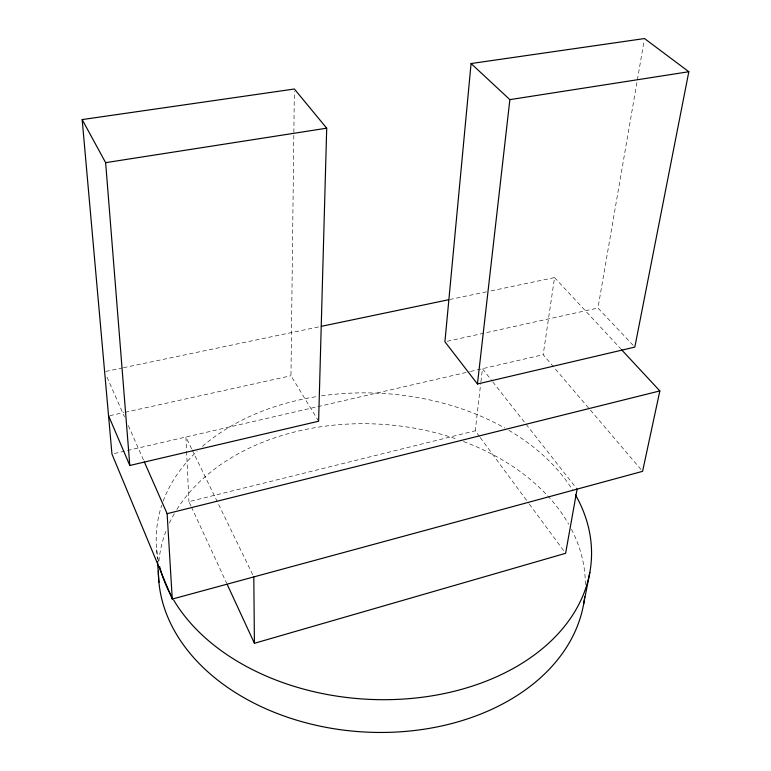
<?xml version="1.0" encoding="UTF-8"?>
<svg xmlns="http://www.w3.org/2000/svg" width="771" height="771" viewBox="0 0 771 771"><rect width="100%" height="100%" fill="white"/><g stroke="black" fill="none" stroke-linecap="round" stroke-linejoin="round"><path stroke-width="0.58" stroke-dasharray="3.85 2.89" d="M318.606 421.226L290.966 375.728L294.349 91.402M479.514 436.588L475.244 430.796L480.767 383.033M480.911 381.838L482.434 368.702L492.043 380.932M641.038 469.52L543.179 354.699L554.561 277.589L489.768 291.13M633.184 345.36L597.949 308.024L637.154 81.1M637.357 79.914L644.093 40.911M190.948 505.998L188.924 501.642L475.244 430.796M114.301 453.531L469.356 371.718M470.522 371.449L543.179 354.699M109.829 415.675L123.948 412.562M125.124 412.302L290.966 375.728M447.247 341.264L597.949 308.024M105.762 371.41L122.252 367.96M123.427 367.709L320.148 326.596M449.724 299.505L488.592 291.38M554.561 277.589L620.674 348.752M492.785 381.876L577.093 489.132M480.227 437.552L528.617 503.145M529.33 504.109L565.615 553.308M191.642 448.867L185.898 437.032L186.515 450.197M192.162 449.946L253.283 575.85M191.449 507.087L226.713 583.358M107.005 377.154L124.459 416.793M128.343 425.602L143.859 460.836M156.715 549.81L157.351 559.1M186.572 451.392L188.924 501.642M158.903 561.163A213.683 154.104 3.6 0 1 166.758 529.195M169.408 523.114A213.683 154.104 3.6 0 1 174.564 513.264M176.887 509.429A213.683 154.104 3.6 0 1 457.878 439.489M463.496 441.513A213.683 154.104 3.6 0 1 568.719 524.28M571.427 529.253A213.683 154.104 3.6 0 1 585.372 584.563M158.383 561.028A217.894 153.111 3.6 0 1 161.737 505.246M163.182 501.111A217.894 153.111 3.6 0 1 197.203 451.151M202.445 446.399A217.894 153.111 3.6 0 1 318.134 396.361M321.468 395.86A217.894 153.111 3.6 0 1 504.812 428.001M508.86 430.324A217.894 153.111 3.6 0 1 573.123 490.876"/><path stroke-width="1.16" d="M621.484 349.639L659.851 390.926L642.59 471.341L172.261 599.067L111.959 454.071L82.169 119.582L294.377 89.002L326.702 128.188L318.606 421.226L129.807 465.482L108.653 415.935M471.071 63.54L444.915 341.775L477.451 383.987L634.822 347.104L688.831 71.732L644.508 38.55L471.071 63.54L509.872 99.632L688.831 71.732M477.451 383.987L509.872 99.632M577.093 489.132L565.615 553.308L254.42 643.293L227.214 584.447M583.589 604.329L589.854 572.352M172.261 599.067L167.124 513.679L659.851 390.926M321.324 326.345L448.539 299.755M82.169 119.582L105.637 162.662L326.702 128.188M144.341 461.935L167.124 513.679M105.637 162.662L129.807 465.482M157.506 561.433L158.922 582.346M253.804 576.92L254.42 643.293M584.697 596.725A213.683 154.104 3.6 0 1 363.064 731.93A213.683 154.104 3.6 0 1 158.412 571.138M575.436 494.799A217.894 153.111 3.6 0 1 457.695 690.392A217.894 153.111 3.6 0 1 173.658 600.031M171.384 596.05A217.894 153.111 3.6 0 1 159.664 566.656"/></g></svg>
